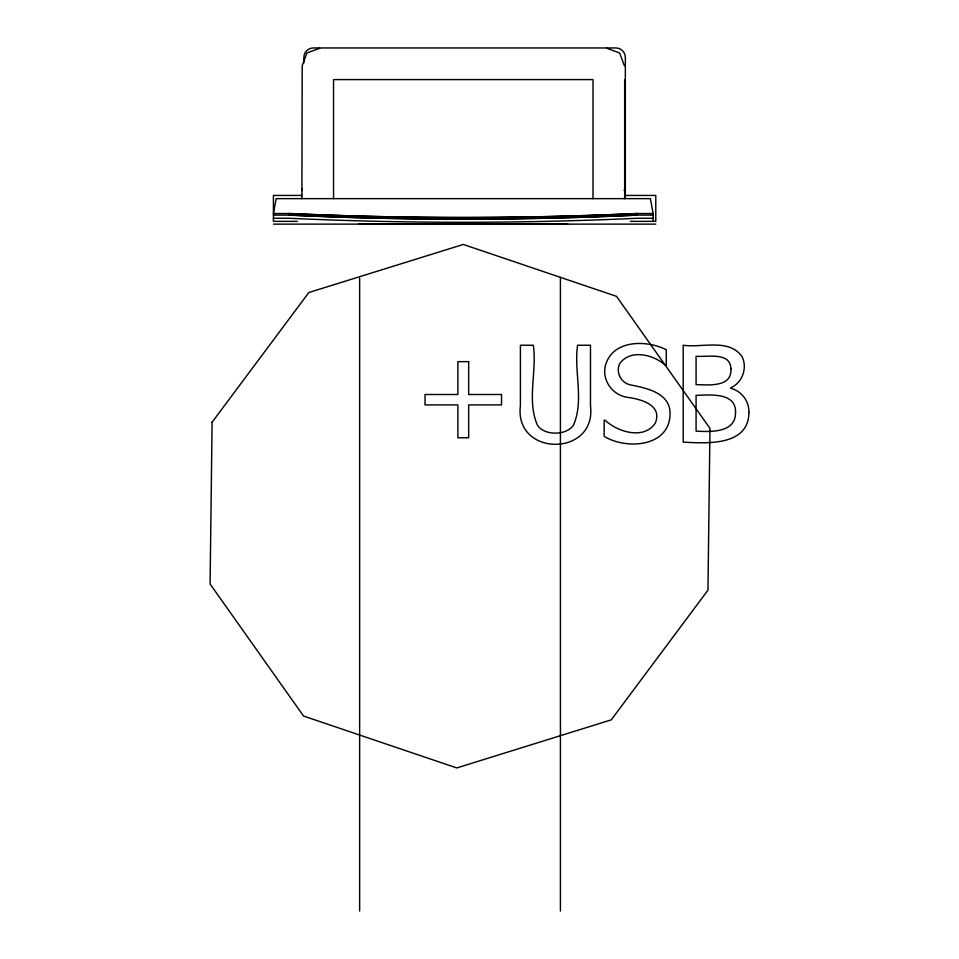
<?xml version="1.0" encoding="UTF-8"?>
<svg xmlns="http://www.w3.org/2000/svg" width="959" height="959" viewBox="0 0 959 959"><rect width="100%" height="100%" fill="white"/><g stroke="black" fill="none" stroke-linecap="round" stroke-linejoin="round"><path stroke-width="1.44" d="M319.671 48.25L306.928 52.985L302.193 65.727L301.893 198.645M302.409 195.432L273.423 195.432L273.423 221.349L297.314 221.349M625.352 195.432L655.776 195.432L655.776 221.349L630.387 221.349M653.139 213.521L636.908 213.521A3772.958 3772.958 0 0 1 289.654 213.521L273.423 213.521L276.18 198.645L650.382 198.645L653.139 213.521L653.139 217.921M273.423 215.104L289.654 215.104A3772.958 3772.958 0 0 0 636.908 215.104L653.139 215.104M273.423 218.268L289.246 218.268A3784.478 3784.478 0 0 0 637.315 218.268L653.139 218.268L653.139 221.085M358.858 223.962L567.704 223.962M273.423 224.13L655.776 224.13M606.891 48.25L619.622 52.985L624.357 65.727M625.352 198.381L625.352 57.444A9.494 9.494 0 0 0 615.858 47.95L313.341 47.95A9.494 9.494 0 0 0 303.847 57.444L303.847 62.982M624.657 79.597L624.657 198.645M593.01 198.645L593.01 79.597L333.54 79.597L333.54 198.645M560.416 277.343L560.416 911.05M359.649 278.182L359.649 911.05M637.315 215.104A3784.478 3784.478 0 0 1 289.246 215.104M637.315 213.521A3784.478 3784.478 0 0 1 289.246 213.521M302.277 190.529A5.023 5.023 0 0 1 301.893 188.599M624.657 188.599A5.023 5.023 0 0 1 624.273 190.529M212.095 422.224L210.093 583.995L303.547 716.049L456.784 767.943L611.255 719.861L707.97 590.169L709.972 428.397L616.505 296.343L463.281 244.449L308.81 292.531L212.095 422.224M590.48 405.693C596.882 457.227 514.024 457.131 520.401 405.693L520.401 345.24L533.288 345.24C537.196 371.205 526.551 400.526 537.448 425.209C541.415 431.047 548.656 433.156 555.405 433.144C562.154 433.084 569.394 430.975 573.434 425.209C584.331 400.478 573.698 371.217 577.594 345.24L590.48 345.24L590.48 405.693M735.505 412.909C735.685 433.048 710.116 431.91 696.078 431.13L696.078 395.348C709.78 394.94 736.752 392.063 735.505 412.909M605.429 365.559C601.737 380.232 612.381 395.036 627.174 397.29C640.528 399.016 662.849 404.83 655.285 423.135C643.885 440.169 617.512 431.97 605.057 420.198L604.146 420.198L604.146 436.333C626.107 449.843 669.118 447.218 670.053 414.54C670.904 393.286 647.289 388.215 630.95 385.003C621.252 383.288 615.51 372.667 619.646 363.665C630.447 348.704 653.331 354.566 665.306 365.151L666.277 365.151L666.277 349.735C646.402 339.654 612.441 339.606 605.429 365.559M748.907 412.394C748.799 446.426 706.16 443.358 683.192 442.123L683.192 345.24C701.892 348.033 728.768 338.119 741.954 356.472C747.732 367.8 742.47 382.701 730.758 387.796L730.758 388.311C741.655 391.008 749.195 401.222 748.907 412.394M730.95 368.927C732.005 387.664 708.281 384.883 696.078 384.607L696.078 356.245C707.298 357.359 730.542 351.474 730.95 368.927M468.675 361.639L457.875 361.639L457.875 394.497L425.017 394.497L425.017 404.914L457.875 404.914L457.875 437.76L468.675 437.76L468.675 404.914L501.533 404.914L501.533 394.497L468.675 394.497L468.675 361.639"/></g></svg>
